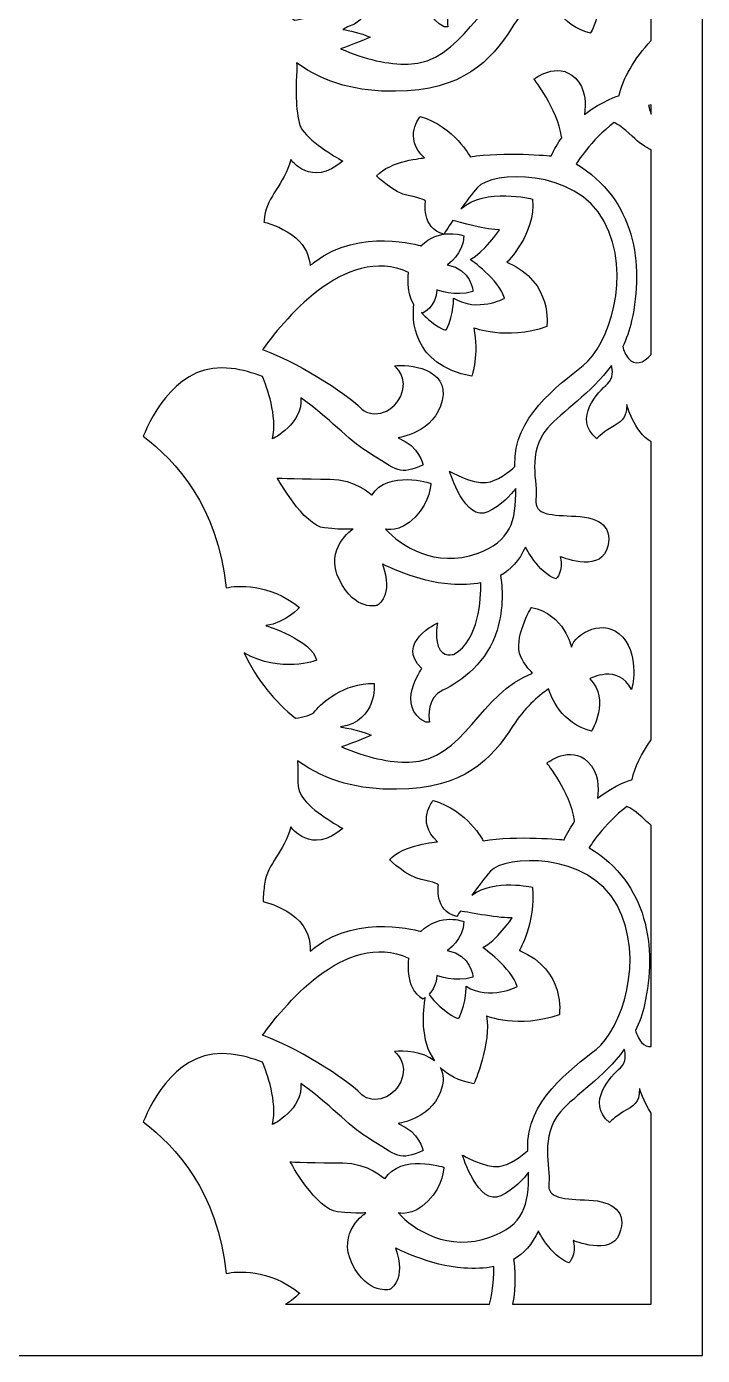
# Model space of a CAD drawing. Header units: centimetres. Extents: x 17.84 to 26.35, y -9 to -0.15.
# Drawn here: x 24.102 to 26.351, y -9 to -4.574 of the extents above; entities that cross this region are included whole.
import ezdxf

# ---------------------------------------------------------------- set-up
doc = ezdxf.new("R2010")
doc.units = ezdxf.units.CM
doc.header["$MEASUREMENT"] = 0
doc.layers.add('layer 1', color=7, linetype='Continuous')

msp = doc.modelspace()

# ---------------------------------------------------------------- linework, layer by layer
at = {"layer": 'layer 1', "color": 250}
for points, knots in [([(17.84025, -0.14861), (17.84025, -0.14861), (26.3514, -0.14861), (26.3514, -0.14861), (26.3514, -0.14861), (26.3514, -0.14861), (26.3514, -9.00021), (26.3514, -9.00021), (26.3514, -9.00021), (26.3514, -9.00021), (17.84025, -9.00021), (17.84025, -9.00021), (17.84025, -9.00021), (17.84025, -9.00021), (17.84025, -0.14861), (17.84025, -0.14861)], [0, 0, 0, 0, 0.2, 0.2, 0.2, 0.2, 0.4, 0.4, 0.4, 0.4, 0.6, 0.6, 0.6, 0.6, 1, 1, 1, 1]), ([(26.18117, -3.56972), (26.18117, -3.56972), (26.18117, -4.62112), (26.18117, -4.62112), (26.18117, -4.62112), (26.12446, -4.68036), (26.08516, -4.75057), (26.07454, -4.80423), (26.07454, -4.80423), (26.07454, -4.80423), (26.01879, -4.82082), (25.95891, -4.86715), (25.95891, -4.86715), (25.96416, -4.83248), (25.96392, -4.78085), (25.92766, -4.74548), (25.92766, -4.74548), (25.8685, -4.68776), (25.79098, -4.7496), (25.79098, -4.7496), (25.79098, -4.7496), (25.79098, -4.7496), (25.8685, -4.84649), (25.88278, -4.94132), (25.88278, -4.94132), (25.88296, -4.94249), (25.88314, -4.94361), (25.88333, -4.94471), (25.88333, -4.94471), (25.87028, -4.96274), (25.85829, -4.98284), (25.8481, -5.00523), (25.8481, -5.00523), (25.8481, -5.00523), (25.68898, -4.98977), (25.57882, -5.00832), (25.57882, -5.00832), (25.57882, -5.00832), (25.52627, -4.90759), (25.41254, -4.874), (25.41254, -4.874), (25.41254, -4.874), (25.35306, -4.94295), (25.42654, -5.0119), (25.42654, -5.0119), (25.42654, -5.0119), (25.31107, -5.02074), (25.26733, -5.07202), (25.26733, -5.07202), (25.26733, -5.07202), (25.32506, -5.1286), (25.3723, -5.13744), (25.3723, -5.13744), (25.41954, -5.14628), (25.43004, -5.15512), (25.43004, -5.15512), (25.43004, -5.15512), (25.43004, -5.15512), (25.414, -5.2468), (25.4909, -5.26564), (25.4909, -5.26564), (25.4909, -5.26564), (25.50327, -5.24643), (25.52108, -5.22026), (25.52108, -5.22026), (25.53561, -5.22434), (25.64038, -5.25338), (25.67658, -5.25102), (25.67658, -5.25102), (25.67658, -5.25102), (25.62132, -5.32971), (25.57862, -5.35002), (25.57862, -5.35002), (25.57862, -5.35002), (25.67407, -5.41602), (25.69291, -5.47948), (25.69291, -5.47948), (25.69291, -5.47948), (25.60248, -5.52802), (25.52335, -5.47853), (25.52335, -5.47853), (25.52335, -5.47853), (25.52587, -5.52897), (25.49949, -5.58355), (25.49949, -5.58355), (25.49949, -5.58355), (25.49195, -5.59243), (25.44548, -5.55436), (25.44548, -5.55436), (25.4331, -5.54421), (25.42357, -5.53483), (25.41625, -5.52653), (25.41625, -5.52653), (25.41761, -5.52743), (25.419, -5.52832), (25.42044, -5.52917), (25.42044, -5.52917), (25.42044, -5.52917), (25.46736, -5.50649), (25.46736, -5.45083), (25.46736, -5.45083), (25.46736, -5.45083), (25.52856, -5.47557), (25.58772, -5.45701), (25.58772, -5.45701), (25.58772, -5.45701), (25.58364, -5.38074), (25.50204, -5.36837), (25.50204, -5.36837), (25.50204, -5.36837), (25.55712, -5.33126), (25.55712, -5.27148), (25.55712, -5.27148), (25.55712, -5.27148), (25.54289, -5.26565), (25.52129, -5.26428), (25.52129, -5.26428), (25.52129, -5.26428), (25.50497, -5.26419), (25.50497, -5.26419), (25.50497, -5.26419), (25.47857, -5.26556), (25.44557, -5.2748), (25.41432, -5.30446), (25.41432, -5.30446), (25.41432, -5.30446), (25.21032, -5.24262), (25.0614, -5.35806), (25.0614, -5.35806), (25.05626, -5.36204), (25.05116, -5.36607), (25.04608, -5.37014), (25.04608, -5.37014), (25.04323, -5.34161), (25.03197, -5.306), (24.99816, -5.2783), (24.99816, -5.2783), (24.96015, -5.24716), (24.91981, -5.23246), (24.89196, -5.22558), (24.89196, -5.22558), (24.89261, -5.21928), (24.89336, -5.21321), (24.8942, -5.20745), (24.8942, -5.20745), (24.90451, -5.13713), (24.95863, -5.10328), (24.98183, -5.01733), (24.98183, -5.01733), (24.98183, -5.01733), (25.04884, -5.11369), (25.1545, -5.02254), (25.1545, -5.02254), (25.1545, -5.02254), (25.0643, -4.97306), (25.02564, -4.92618), (25.02564, -4.92618), (25.01951, -4.91875), (25.01514, -4.91126), (25.01203, -4.90362), (25.01203, -4.90362), (24.99667, -4.85685), (24.9983, -4.76321), (25.00139, -4.72613), (25.00139, -4.72613), (25.00154, -4.71633), (25.00148, -4.70608), (25.00065, -4.6953), (25.00065, -4.6953), (25.09807, -4.7645), (25.20525, -4.79129), (25.32963, -4.78993), (25.32963, -4.78993), (25.55505, -4.78745), (25.64589, -4.69012), (25.71695, -4.5787), (25.71695, -4.5787), (25.75413, -4.52039), (25.80002, -4.48039), (25.83534, -4.4555), (25.83534, -4.4555), (25.84315, -4.48005), (25.87868, -4.57206), (25.97863, -4.59603), (25.97863, -4.59603), (25.97863, -4.59603), (26.04331, -4.49105), (25.97274, -4.42172), (25.97274, -4.42172), (25.97274, -4.42172), (26.06683, -4.37022), (26.11192, -4.45737), (26.11192, -4.45737), (26.11192, -4.45737), (26.14132, -4.35041), (26.08251, -4.28306), (26.08251, -4.28306), (26.02371, -4.21571), (25.92374, -4.2692), (25.91198, -4.31674), (25.91198, -4.31674), (25.91198, -4.31674), (25.88846, -4.20581), (25.77869, -4.18402), (25.77869, -4.18402), (25.77869, -4.18402), (25.71597, -4.289), (25.74341, -4.34843), (25.74341, -4.34843), (25.75416, -4.37171), (25.76881, -4.38981), (25.78267, -4.40323), (25.78267, -4.40323), (25.60618, -4.46708), (25.55544, -4.69627), (25.37183, -4.69977), (25.37183, -4.69977), (25.30846, -4.70098), (25.2283, -4.68438), (25.14703, -4.64804), (25.14703, -4.64804), (25.18904, -4.63477), (25.24553, -4.60989), (25.24553, -4.60989), (25.24553, -4.60989), (25.21409, -4.59545), (25.17431, -4.58733), (25.15507, -4.58399), (25.15507, -4.58399), (25.16023, -4.58138), (25.16545, -4.57866), (25.17075, -4.57579), (25.17075, -4.57579), (25.23625, -4.55337), (25.25157, -4.49578), (25.2548, -4.46254), (25.2548, -4.46254), (25.25484, -4.46218), (25.25487, -4.46182), (25.25491, -4.46146), (25.25491, -4.46146), (25.25493, -4.46123), (25.25495, -4.46101), (25.25497, -4.46079), (25.25497, -4.46079), (25.2562, -4.44687), (25.25533, -4.43757), (25.25533, -4.43757), (25.25533, -4.43757), (25.1534, -4.43558), (25.08088, -4.50095), (25.05932, -4.52868), (25.05932, -4.52868), (25.04825, -4.54291), (25.01912, -4.54983), (24.99338, -4.55321), (24.99338, -4.55321), (24.92576, -4.4978), (24.86516, -4.42588), (24.82249, -4.33603), (24.82249, -4.33603), (24.94551, -4.40532), (25.06335, -4.36048), (25.06335, -4.36048), (25.06335, -4.36048), (25.06333, -4.36039), (25.06331, -4.36029), (25.06328, -4.3602), (25.06328, -4.3602), (25.06335, -4.36018), (25.06338, -4.36017), (25.06338, -4.36017), (25.06338, -4.36017), (25.04941, -4.29485), (24.906, -4.24824), (24.89525, -4.24483), (24.89525, -4.24483), (24.96203, -4.2354), (25.00709, -4.18441), (25.00709, -4.18441), (25.00709, -4.18441), (25.00704, -4.18437), (25.00699, -4.18433), (25.00694, -4.18429), (25.00694, -4.18429), (25.00706, -4.18417), (25.00712, -4.1841), (25.00712, -4.1841), (25.00712, -4.1841), (24.96346, -4.1493), (24.91981, -4.13092), (24.88116, -4.12184), (24.88116, -4.12184), (24.88116, -4.12184), (24.8798, -4.12184), (24.8798, -4.12184), (24.8798, -4.12184), (24.82689, -4.10964), (24.78353, -4.11481), (24.76272, -4.11887), (24.76272, -4.11887), (24.73422, -3.84836), (24.59583, -3.69546), (24.48671, -3.6144), (24.48671, -3.6144), (24.51456, -3.54515), (24.6048, -3.36407), (24.77969, -3.38817), (24.77969, -3.38817), (24.81665, -3.39326), (24.85119, -3.40288), (24.88358, -3.41561), (24.88358, -3.41561), (24.8985, -3.45092), (24.93366, -3.54588), (24.91694, -3.62289), (24.91694, -3.62289), (24.91694, -3.62289), (25.02115, -3.57121), (25.011, -3.48612), (25.011, -3.48612), (25.1017, -3.55034), (25.17193, -3.62792), (25.23178, -3.66536), (25.23178, -3.66536), (25.33469, -3.72974), (25.33959, -3.74459), (25.41799, -3.70993), (25.41799, -3.70993), (25.41799, -3.70993), (25.40603, -3.64777), (25.33476, -3.61953), (25.33476, -3.61953), (25.33476, -3.61953), (25.45728, -3.60274), (25.48178, -3.49489), (25.48178, -3.49489), (25.50627, -3.38704), (25.36805, -3.37289), (25.32256, -3.37997), (25.32256, -3.37997), (25.32256, -3.37997), (25.3733, -3.41709), (25.34356, -3.48074), (25.34356, -3.48074), (25.31382, -3.54439), (25.24092, -3.55498), (25.20768, -3.51786), (25.20768, -3.51786), (25.18298, -3.49028), (25.02937, -3.3797), (24.88417, -3.32563), (24.88417, -3.32563), (24.94366, -3.24154), (25.15671, -2.97054), (25.36974, -3.06855), (25.36974, -3.06855), (25.36974, -3.06855), (25.35484, -3.15892), (25.40872, -3.19932), (25.40872, -3.19932), (25.40447, -3.25232), (25.4117, -3.39392), (25.60299, -3.42892), (25.60299, -3.42892), (25.60299, -3.42892), (25.62747, -3.3547), (25.60911, -3.26812), (25.60911, -3.26812), (25.60911, -3.26812), (25.71519, -3.31141), (25.85187, -3.264), (25.85187, -3.264), (25.85187, -3.264), (25.87635, -3.11557), (25.71927, -3.0496), (25.71927, -3.0496), (25.71927, -3.0496), (25.81515, -2.95683), (25.80495, -2.83933), (25.80495, -2.83933), (25.80495, -2.83933), (25.69218, -2.81128), (25.61379, -2.8583), (25.61379, -2.8583), (25.63049, -2.83578), (25.64828, -2.81276), (25.66395, -2.79455), (25.66395, -2.79455), (25.71056, -2.74038), (25.99021, -2.72861), (26.08576, -2.90758), (26.08576, -2.90758), (26.1813, -3.08656), (26.1001, -3.32047), (26.01612, -3.38766), (26.01612, -3.38766), (25.93214, -3.45484), (25.78167, -3.56093), (25.78867, -3.72005), (25.78867, -3.72005), (25.78874, -3.72158), (25.7888, -3.72308), (25.78887, -3.7246), (25.78887, -3.7246), (25.7701, -3.74109), (25.72894, -3.77379), (25.69348, -3.77766), (25.69348, -3.77766), (25.6458, -3.78287), (25.57106, -3.7399), (25.57106, -3.7399), (25.57106, -3.7399), (25.57106, -3.7399), (25.6239, -3.91179), (25.69863, -3.87533), (25.69863, -3.87533), (25.74437, -3.85301), (25.77465, -3.81948), (25.79128, -3.79682), (25.79128, -3.79682), (25.79261, -3.90772), (25.77533, -3.97269), (25.6627, -4.01355), (25.6627, -4.01355), (25.52623, -4.06305), (25.40726, -3.98879), (25.35827, -3.93222), (25.35827, -3.93222), (25.35827, -3.93222), (25.40376, -3.94636), (25.45624, -3.89332), (25.45624, -3.89332), (25.50873, -3.84028), (25.50873, -3.78016), (25.50873, -3.78016), (25.50873, -3.78016), (25.50873, -3.78016), (25.36526, -3.73419), (25.31278, -3.81906), (25.31278, -3.81906), (25.31278, -3.81906), (25.25679, -3.76602), (25.17281, -3.76602), (25.17281, -3.76602), (25.08883, -3.76602), (24.99785, -3.76248), (24.99785, -3.76248), (24.99785, -3.76248), (24.99785, -3.76248), (25.08533, -3.92161), (25.15531, -3.92868), (25.15531, -3.92868), (25.2253, -3.93575), (25.24979, -3.93222), (25.24979, -3.93222), (25.24979, -3.93222), (25.24979, -3.93222), (25.15181, -3.99587), (25.2043, -4.10195), (25.2043, -4.10195), (25.25679, -4.20803), (25.33027, -4.18682), (25.33027, -4.18682), (25.33027, -4.18682), (25.33027, -4.18682), (25.38626, -4.15499), (25.34777, -4.04891), (25.34777, -4.04891), (25.34777, -4.04891), (25.46324, -4.10902), (25.57522, -4.11609), (25.57522, -4.11609), (25.61138, -4.11838), (25.64497, -4.11732), (25.67555, -4.1113), (25.67555, -4.1113), (25.67613, -4.16412), (25.66935, -4.30197), (25.58628, -4.34928), (25.58628, -4.34928), (25.58628, -4.34928), (25.54672, -4.3626), (25.53353, -4.32263), (25.53353, -4.32263), (25.52034, -4.28265), (25.53165, -4.24457), (25.53165, -4.24457), (25.53165, -4.24457), (25.53165, -4.24457), (25.38847, -4.31311), (25.47889, -4.39687), (25.47889, -4.39687), (25.47889, -4.39687), (25.38819, -4.52382), (25.49222, -4.57579), (25.49222, -4.57579), (25.49222, -4.57579), (25.50424, -4.57579), (25.50424, -4.57579), (25.50424, -4.57579), (25.50133, -4.5564), (25.49627, -4.49325), (25.5486, -4.46922), (25.5486, -4.46922), (25.61077, -4.44066), (25.69743, -4.37403), (25.72946, -4.26932), (25.72946, -4.26932), (25.75237, -4.19439), (25.74634, -4.12239), (25.74106, -4.0875), (25.74106, -4.0875), (25.77487, -4.068), (25.80277, -4.03757), (25.82366, -3.99233), (25.82366, -3.99233), (25.82366, -3.99233), (25.86565, -4.0772), (25.92514, -4.09841), (25.92514, -4.09841), (25.92514, -4.09841), (25.95313, -4.07366), (25.93914, -4.02416), (25.93914, -4.02416), (25.93914, -4.02416), (26.06511, -4.0772), (26.0931, -4.00294), (26.0931, -4.00294), (26.1211, -3.92868), (26.07211, -3.89332), (25.99163, -3.88978), (25.99163, -3.88978), (25.91114, -3.88625), (25.85166, -3.88625), (25.85866, -3.83321), (25.85866, -3.83321), (25.86565, -3.78016), (25.82716, -3.67762), (25.89715, -3.59629), (25.89715, -3.59629), (25.94575, -3.5398), (26.0416, -3.48159), (26.1097, -3.38734), (26.1097, -3.38734), (26.11339, -3.40201), (26.11816, -3.4303), (26.0969, -3.44872), (26.0969, -3.44872), (26.06712, -3.47451), (25.97991, -3.56479), (26.06074, -3.63143), (26.06074, -3.63143), (26.06074, -3.63143), (26.07563, -3.61423), (26.10754, -3.59489), (26.10754, -3.59489), (26.13944, -3.57554), (26.16071, -3.56909), (26.16071, -3.5175), (26.16071, -3.5175), (26.16071, -3.5175), (26.16707, -3.54166), (26.18117, -3.56972)], [0, 0, 0, 0, 0.0070423, 0.0070423, 0.0070423, 0.0070423, 0.0140845, 0.0140845, 0.0140845, 0.0140845, 0.0211268, 0.0211268, 0.0211268, 0.0211268, 0.028169, 0.028169, 0.028169, 0.028169, 0.0352113, 0.0352113, 0.0352113, 0.0352113, 0.0422535, 0.0422535, 0.0422535, 0.0422535, 0.0492958, 0.0492958, 0.0492958, 0.0492958, 0.056338, 0.056338, 0.056338, 0.056338, 0.0633803, 0.0633803, 0.0633803, 0.0633803, 0.0704225, 0.0704225, 0.0704225, 0.0704225, 0.0774648, 0.0774648, 0.0774648, 0.0774648, 0.084507, 0.084507, 0.084507, 0.084507, 0.0915493, 0.0915493, 0.0915493, 0.0915493, 0.0985915, 0.0985915, 0.0985915, 0.0985915, 0.1056338, 0.1056338, 0.1056338, 0.1056338, 0.1126761, 0.1126761, 0.1126761, 0.1126761, 0.1197183, 0.1197183, 0.1197183, 0.1197183, 0.1267606, 0.1267606, 0.1267606, 0.1267606, 0.1338028, 0.1338028, 0.1338028, 0.1338028, 0.1408451, 0.1408451, 0.1408451, 0.1408451, 0.1478873, 0.1478873, 0.1478873, 0.1478873, 0.1549296, 0.1549296, 0.1549296, 0.1549296, 0.1619718, 0.1619718, 0.1619718, 0.1619718, 0.1690141, 0.1690141, 0.1690141, 0.1690141, 0.1760563, 0.1760563, 0.1760563, 0.1760563, 0.1830986, 0.1830986, 0.1830986, 0.1830986, 0.1901408, 0.1901408, 0.1901408, 0.1901408, 0.1971831, 0.1971831, 0.1971831, 0.1971831, 0.2042254, 0.2042254, 0.2042254, 0.2042254, 0.2112676, 0.2112676, 0.2112676, 0.2112676, 0.2183099, 0.2183099, 0.2183099, 0.2183099, 0.2253521, 0.2253521, 0.2253521, 0.2253521, 0.2323944, 0.2323944, 0.2323944, 0.2323944, 0.2394366, 0.2394366, 0.2394366, 0.2394366, 0.2464789, 0.2464789, 0.2464789, 0.2464789, 0.2535211, 0.2535211, 0.2535211, 0.2535211, 0.2605634, 0.2605634, 0.2605634, 0.2605634, 0.2676056, 0.2676056, 0.2676056, 0.2676056, 0.2746479, 0.2746479, 0.2746479, 0.2746479, 0.2816901, 0.2816901, 0.2816901, 0.2816901, 0.2887324, 0.2887324, 0.2887324, 0.2887324, 0.2957746, 0.2957746, 0.2957746, 0.2957746, 0.3028169, 0.3028169, 0.3028169, 0.3028169, 0.3098592, 0.3098592, 0.3098592, 0.3098592, 0.3169014, 0.3169014, 0.3169014, 0.3169014, 0.3239437, 0.3239437, 0.3239437, 0.3239437, 0.3309859, 0.3309859, 0.3309859, 0.3309859, 0.3380282, 0.3380282, 0.3380282, 0.3380282, 0.3450704, 0.3450704, 0.3450704, 0.3450704, 0.3521127, 0.3521127, 0.3521127, 0.3521127, 0.3591549, 0.3591549, 0.3591549, 0.3591549, 0.3661972, 0.3661972, 0.3661972, 0.3661972, 0.3732394, 0.3732394, 0.3732394, 0.3732394, 0.3802817, 0.3802817, 0.3802817, 0.3802817, 0.3873239, 0.3873239, 0.3873239, 0.3873239, 0.3943662, 0.3943662, 0.3943662, 0.3943662, 0.4014085, 0.4014085, 0.4014085, 0.4014085, 0.4084507, 0.4084507, 0.4084507, 0.4084507, 0.415493, 0.415493, 0.415493, 0.415493, 0.4225352, 0.4225352, 0.4225352, 0.4225352, 0.4295775, 0.4295775, 0.4295775, 0.4295775, 0.4366197, 0.4366197, 0.4366197, 0.4366197, 0.443662, 0.443662, 0.443662, 0.443662, 0.4507042, 0.4507042, 0.4507042, 0.4507042, 0.4577465, 0.4577465, 0.4577465, 0.4577465, 0.4647887, 0.4647887, 0.4647887, 0.4647887, 0.471831, 0.471831, 0.471831, 0.471831, 0.4788732, 0.4788732, 0.4788732, 0.4788732, 0.4859155, 0.4859155, 0.4859155, 0.4859155, 0.4929577, 0.4929577, 0.4929577, 0.4929577, 0.5, 0.5, 0.5, 0.5, 0.5070423, 0.5070423, 0.5070423, 0.5070423, 0.5140845, 0.5140845, 0.5140845, 0.5140845, 0.5211268, 0.5211268, 0.5211268, 0.5211268, 0.528169, 0.528169, 0.528169, 0.528169, 0.5352113, 0.5352113, 0.5352113, 0.5352113, 0.5422535, 0.5422535, 0.5422535, 0.5422535, 0.5492958, 0.5492958, 0.5492958, 0.5492958, 0.556338, 0.556338, 0.556338, 0.556338, 0.5633803, 0.5633803, 0.5633803, 0.5633803, 0.5704225, 0.5704225, 0.5704225, 0.5704225, 0.5774648, 0.5774648, 0.5774648, 0.5774648, 0.584507, 0.584507, 0.584507, 0.584507, 0.5915493, 0.5915493, 0.5915493, 0.5915493, 0.5985915, 0.5985915, 0.5985915, 0.5985915, 0.6056338, 0.6056338, 0.6056338, 0.6056338, 0.6126761, 0.6126761, 0.6126761, 0.6126761, 0.6197183, 0.6197183, 0.6197183, 0.6197183, 0.6267606, 0.6267606, 0.6267606, 0.6267606, 0.6338028, 0.6338028, 0.6338028, 0.6338028, 0.6408451, 0.6408451, 0.6408451, 0.6408451, 0.6478873, 0.6478873, 0.6478873, 0.6478873, 0.6549296, 0.6549296, 0.6549296, 0.6549296, 0.6619718, 0.6619718, 0.6619718, 0.6619718, 0.6690141, 0.6690141, 0.6690141, 0.6690141, 0.6760563, 0.6760563, 0.6760563, 0.6760563, 0.6830986, 0.6830986, 0.6830986, 0.6830986, 0.6901408, 0.6901408, 0.6901408, 0.6901408, 0.6971831, 0.6971831, 0.6971831, 0.6971831, 0.7042254, 0.7042254, 0.7042254, 0.7042254, 0.7112676, 0.7112676, 0.7112676, 0.7112676, 0.7183099, 0.7183099, 0.7183099, 0.7183099, 0.7253521, 0.7253521, 0.7253521, 0.7253521, 0.7323944, 0.7323944, 0.7323944, 0.7323944, 0.7394366, 0.7394366, 0.7394366, 0.7394366, 0.7464789, 0.7464789, 0.7464789, 0.7464789, 0.7535211, 0.7535211, 0.7535211, 0.7535211, 0.7605634, 0.7605634, 0.7605634, 0.7605634, 0.7676056, 0.7676056, 0.7676056, 0.7676056, 0.7746479, 0.7746479, 0.7746479, 0.7746479, 0.7816901, 0.7816901, 0.7816901, 0.7816901, 0.7887324, 0.7887324, 0.7887324, 0.7887324, 0.7957746, 0.7957746, 0.7957746, 0.7957746, 0.8028169, 0.8028169, 0.8028169, 0.8028169, 0.8098592, 0.8098592, 0.8098592, 0.8098592, 0.8169014, 0.8169014, 0.8169014, 0.8169014, 0.8239437, 0.8239437, 0.8239437, 0.8239437, 0.8309859, 0.8309859, 0.8309859, 0.8309859, 0.8380282, 0.8380282, 0.8380282, 0.8380282, 0.8450704, 0.8450704, 0.8450704, 0.8450704, 0.8521127, 0.8521127, 0.8521127, 0.8521127, 0.8591549, 0.8591549, 0.8591549, 0.8591549, 0.8661972, 0.8661972, 0.8661972, 0.8661972, 0.8732394, 0.8732394, 0.8732394, 0.8732394, 0.8802817, 0.8802817, 0.8802817, 0.8802817, 0.8873239, 0.8873239, 0.8873239, 0.8873239, 0.8943662, 0.8943662, 0.8943662, 0.8943662, 0.9014085, 0.9014085, 0.9014085, 0.9014085, 0.9084507, 0.9084507, 0.9084507, 0.9084507, 0.915493, 0.915493, 0.915493, 0.915493, 0.9225352, 0.9225352, 0.9225352, 0.9225352, 0.9295775, 0.9295775, 0.9295775, 0.9295775, 0.9366197, 0.9366197, 0.9366197, 0.9366197, 0.943662, 0.943662, 0.943662, 0.943662, 0.9507042, 0.9507042, 0.9507042, 0.9507042, 0.9577465, 0.9577465, 0.9577465, 0.9577465, 0.9647887, 0.9647887, 0.9647887, 0.9647887, 0.971831, 0.971831, 0.971831, 0.971831, 0.9788732, 0.9788732, 0.9788732, 0.9788732, 0.9859155, 0.9859155, 0.9859155, 0.9859155, 1, 1, 1, 1]), ([(26.18117, -4.83548), (26.18117, -4.83548), (26.18117, -4.86633), (26.18117, -4.86633), (26.18117, -4.86633), (26.17693, -4.85637), (26.17409, -4.84628), (26.17218, -4.83741), (26.17218, -4.83741), (26.17516, -4.83671), (26.17816, -4.83607), (26.18117, -4.83548)], [0, 0, 0, 0, 0.25, 0.25, 0.25, 0.25, 0.5, 0.5, 0.5, 0.5, 1, 1, 1, 1]), ([(26.18117, -4.98466), (26.18117, -4.98466), (26.18117, -5.66631), (26.18117, -5.66631), (26.18117, -5.66631), (26.15565, -5.69706), (26.12553, -5.70389), (26.1059, -5.68044), (26.1059, -5.68044), (26.09502, -5.66744), (26.08919, -5.65259), (26.08608, -5.64041), (26.08608, -5.64041), (26.09873, -5.61438), (26.10901, -5.58597), (26.11589, -5.5547), (26.11589, -5.5547), (26.15788, -5.36375), (26.12729, -5.1498), (25.93128, -5.03151), (25.93128, -5.03151), (25.93128, -5.03151), (25.97991, -4.95292), (26.05746, -4.89424), (26.05746, -4.89424), (26.06829, -4.89885), (26.08688, -4.91055), (26.11738, -4.93926), (26.11738, -4.93926), (26.14084, -4.96133), (26.16108, -4.97659), (26.18117, -4.98466)], [0, 0, 0, 0, 0.1111111, 0.1111111, 0.1111111, 0.1111111, 0.2222222, 0.2222222, 0.2222222, 0.2222222, 0.3333333, 0.3333333, 0.3333333, 0.3333333, 0.4444444, 0.4444444, 0.4444444, 0.4444444, 0.5555556, 0.5555556, 0.5555556, 0.5555556, 0.6666667, 0.6666667, 0.6666667, 0.6666667, 0.7777778, 0.7777778, 0.7777778, 0.7777778, 1, 1, 1, 1]), ([(26.18117, -5.95778), (26.18117, -5.95778), (26.18117, -6.94998), (26.18117, -6.94998), (26.18117, -6.94998), (26.1478, -6.99565), (26.12516, -7.04307), (26.11748, -7.08185), (26.11748, -7.08185), (26.11748, -7.08185), (26.06173, -7.09843), (26.00185, -7.14477), (26.00185, -7.14477), (26.00709, -7.11009), (26.00685, -7.05846), (25.9706, -7.02309), (25.9706, -7.02309), (25.91144, -6.96537), (25.83392, -7.02722), (25.83392, -7.02722), (25.83392, -7.02722), (25.83392, -7.02722), (25.91144, -7.12411), (25.92572, -7.21894), (25.92572, -7.21894), (25.9259, -7.22011), (25.92608, -7.22122), (25.92627, -7.22232), (25.92627, -7.22232), (25.91322, -7.24036), (25.90123, -7.26046), (25.89104, -7.28284), (25.89104, -7.28284), (25.89104, -7.28284), (25.73192, -7.26738), (25.62176, -7.28594), (25.62176, -7.28594), (25.62176, -7.28594), (25.56921, -7.18521), (25.45548, -7.15161), (25.45548, -7.15161), (25.45548, -7.15161), (25.396, -7.22057), (25.46948, -7.28952), (25.46948, -7.28952), (25.46948, -7.28952), (25.354, -7.29836), (25.31026, -7.34963), (25.31026, -7.34963), (25.31026, -7.34963), (25.368, -7.40621), (25.41524, -7.41505), (25.41524, -7.41505), (25.46248, -7.42389), (25.47298, -7.43273), (25.47298, -7.43273), (25.47298, -7.43273), (25.47298, -7.43273), (25.45693, -7.51959), (25.53384, -7.53843), (25.53384, -7.53843), (25.53384, -7.53843), (25.53855, -7.53145), (25.54635, -7.5202), (25.54635, -7.5202), (25.57343, -7.52523), (25.68436, -7.54531), (25.71845, -7.54309), (25.71845, -7.54309), (25.71845, -7.54309), (25.66319, -7.62178), (25.62049, -7.64208), (25.62049, -7.64208), (25.62049, -7.64208), (25.71594, -7.70808), (25.73478, -7.77154), (25.73478, -7.77154), (25.73478, -7.77154), (25.64435, -7.82009), (25.56523, -7.77059), (25.56523, -7.77059), (25.56523, -7.77059), (25.56774, -7.82104), (25.54136, -7.87561), (25.54136, -7.87561), (25.54136, -7.87561), (25.53383, -7.8845), (25.48736, -7.84642), (25.48736, -7.84642), (25.46221, -7.82582), (25.44883, -7.80838), (25.44185, -7.7967), (25.44185, -7.7967), (25.45422, -7.78419), (25.46736, -7.76398), (25.46736, -7.73453), (25.46736, -7.73453), (25.46736, -7.73453), (25.52856, -7.75927), (25.58772, -7.74071), (25.58772, -7.74071), (25.58772, -7.74071), (25.58364, -7.66444), (25.50204, -7.65207), (25.50204, -7.65207), (25.50204, -7.65207), (25.55712, -7.61496), (25.55712, -7.55518), (25.55712, -7.55518), (25.55712, -7.55518), (25.48164, -7.52426), (25.41432, -7.58816), (25.41432, -7.58816), (25.41432, -7.58816), (25.21032, -7.52632), (25.0614, -7.64176), (25.0614, -7.64176), (25.05629, -7.64572), (25.05121, -7.64973), (25.04617, -7.65377), (25.04617, -7.65377), (25.04681, -7.62372), (25.03988, -7.57653), (24.99747, -7.54178), (24.99747, -7.54178), (24.95845, -7.50981), (24.91697, -7.49517), (24.88907, -7.48852), (24.88907, -7.48852), (24.89004, -7.46784), (24.89165, -7.44754), (24.8942, -7.43011), (24.8942, -7.43011), (24.90451, -7.3598), (24.95863, -7.32594), (24.98183, -7.23999), (24.98183, -7.23999), (24.98183, -7.23999), (25.04884, -7.33636), (25.1545, -7.2452), (25.1545, -7.2452), (25.1545, -7.2452), (25.0643, -7.19572), (25.02564, -7.14884), (25.02564, -7.14884), (24.99462, -7.11122), (25.00839, -7.07191), (25.00439, -7.02017), (25.00439, -7.02017), (25.10182, -7.08937), (25.209, -7.11616), (25.33338, -7.1148), (25.33338, -7.1148), (25.5588, -7.11232), (25.64964, -7.01499), (25.72069, -6.90357), (25.72069, -6.90357), (25.75788, -6.84526), (25.80377, -6.80526), (25.83909, -6.78037), (25.83909, -6.78037), (25.84689, -6.80492), (25.88242, -6.89693), (25.98237, -6.9209), (25.98237, -6.9209), (25.98237, -6.9209), (26.04706, -6.81592), (25.97649, -6.74659), (25.97649, -6.74659), (25.97649, -6.74659), (26.07058, -6.69509), (26.11566, -6.78224), (26.11566, -6.78224), (26.11566, -6.78224), (26.14507, -6.67528), (26.08626, -6.60793), (26.08626, -6.60793), (26.02746, -6.54059), (25.92749, -6.59407), (25.91573, -6.64161), (25.91573, -6.64161), (25.91573, -6.64161), (25.89221, -6.53068), (25.78244, -6.50889), (25.78244, -6.50889), (25.78244, -6.50889), (25.71971, -6.61388), (25.74716, -6.6733), (25.74716, -6.6733), (25.75791, -6.69658), (25.77256, -6.71468), (25.78642, -6.72811), (25.78642, -6.72811), (25.60992, -6.79195), (25.55919, -7.02114), (25.37558, -7.02464), (25.37558, -7.02464), (25.31221, -7.02585), (25.23205, -7.00926), (25.15078, -6.97291), (25.15078, -6.97291), (25.19279, -6.95964), (25.24928, -6.93477), (25.24928, -6.93477), (25.24928, -6.93477), (25.20616, -6.91496), (25.14735, -6.90703), (25.14735, -6.90703), (25.14735, -6.90703), (25.27084, -6.88723), (25.25908, -6.76244), (25.25908, -6.76244), (25.25908, -6.76244), (25.15715, -6.76046), (25.08463, -6.82582), (25.06307, -6.85355), (25.06307, -6.85355), (25.052, -6.86778), (25.02287, -6.8747), (24.99713, -6.87808), (24.99713, -6.87808), (24.92939, -6.82258), (24.8687, -6.75052), (24.82602, -6.66046), (24.82602, -6.66046), (24.94913, -6.72995), (25.06713, -6.68504), (25.06713, -6.68504), (25.06713, -6.68504), (25.05261, -6.61718), (24.89834, -6.56949), (24.89834, -6.56949), (24.89834, -6.56949), (24.96549, -6.56032), (25.01087, -6.50897), (25.01087, -6.50897), (25.01087, -6.50897), (24.90675, -6.42598), (24.80264, -6.43638), (24.76649, -6.44344), (24.76649, -6.44344), (24.738, -6.17292), (24.59961, -6.02002), (24.49048, -5.93897), (24.49048, -5.93897), (24.51833, -5.86971), (24.60858, -5.68863), (24.78347, -5.71273), (24.78347, -5.71273), (24.82043, -5.71782), (24.85497, -5.72744), (24.88736, -5.74017), (24.88736, -5.74017), (24.90228, -5.77548), (24.93744, -5.87044), (24.92071, -5.94745), (24.92071, -5.94745), (24.92071, -5.94745), (25.02493, -5.89577), (25.01478, -5.81068), (25.01478, -5.81068), (25.10548, -5.8749), (25.17571, -5.95248), (25.23556, -5.98992), (25.23556, -5.98992), (25.33847, -6.0543), (25.34337, -6.06916), (25.42177, -6.03449), (25.42177, -6.03449), (25.42177, -6.03449), (25.40981, -5.97233), (25.33854, -5.94409), (25.33854, -5.94409), (25.33854, -5.94409), (25.46106, -5.9273), (25.48556, -5.81945), (25.48556, -5.81945), (25.51005, -5.7116), (25.37183, -5.69745), (25.32634, -5.70453), (25.32634, -5.70453), (25.32634, -5.70453), (25.37708, -5.74166), (25.34734, -5.80531), (25.34734, -5.80531), (25.31759, -5.86896), (25.2447, -5.87955), (25.21146, -5.84242), (25.21146, -5.84242), (25.18676, -5.81484), (25.03315, -5.70427), (24.88795, -5.65019), (24.88795, -5.65019), (24.94744, -5.5661), (25.16049, -5.2951), (25.37352, -5.39311), (25.37352, -5.39311), (25.37352, -5.39311), (25.36315, -5.45596), (25.39096, -5.50027), (25.39096, -5.50027), (25.38563, -5.54397), (25.38106, -5.70156), (25.58433, -5.73875), (25.58433, -5.73875), (25.58433, -5.73875), (25.60881, -5.66453), (25.59045, -5.57795), (25.59045, -5.57795), (25.59045, -5.57795), (25.69653, -5.62124), (25.83321, -5.57383), (25.83321, -5.57383), (25.83321, -5.57383), (25.85769, -5.4254), (25.70061, -5.35943), (25.70061, -5.35943), (25.70061, -5.35943), (25.79649, -5.26667), (25.78629, -5.14916), (25.78629, -5.14916), (25.78629, -5.14916), (25.628, -5.10833), (25.54782, -5.1818), (25.54782, -5.1818), (25.56587, -5.15645), (25.58558, -5.13007), (25.60276, -5.1101), (25.60276, -5.1101), (25.64937, -5.05594), (25.92901, -5.04416), (26.02456, -5.22314), (26.02456, -5.22314), (26.12011, -5.40211), (26.03891, -5.63603), (25.95492, -5.70321), (25.95492, -5.70321), (25.87094, -5.7704), (25.72048, -5.87648), (25.72747, -6.0356), (25.72747, -6.0356), (25.72754, -6.03713), (25.72761, -6.03864), (25.72767, -6.04015), (25.72767, -6.04015), (25.7089, -6.05665), (25.66775, -6.08934), (25.63228, -6.09322), (25.63228, -6.09322), (25.58461, -6.09843), (25.50987, -6.05545), (25.50987, -6.05545), (25.50987, -6.05545), (25.50987, -6.05545), (25.5627, -6.22734), (25.63744, -6.19088), (25.63744, -6.19088), (25.68318, -6.16857), (25.71346, -6.13503), (25.73008, -6.11237), (25.73008, -6.11237), (25.73141, -6.22328), (25.71414, -6.28824), (25.6015, -6.3291), (25.6015, -6.3291), (25.46503, -6.37861), (25.34606, -6.30435), (25.29707, -6.24777), (25.29707, -6.24777), (25.29707, -6.24777), (25.34256, -6.26192), (25.39505, -6.20887), (25.39505, -6.20887), (25.44754, -6.15583), (25.44754, -6.09572), (25.44754, -6.09572), (25.44754, -6.09572), (25.44754, -6.09572), (25.30407, -6.04975), (25.25158, -6.13462), (25.25158, -6.13462), (25.25158, -6.13462), (25.19559, -6.08157), (25.11161, -6.08157), (25.11161, -6.08157), (25.02763, -6.08157), (24.93665, -6.07804), (24.93665, -6.07804), (24.93665, -6.07804), (24.93665, -6.07804), (25.02413, -6.23716), (25.09412, -6.24424), (25.09412, -6.24424), (25.1641, -6.25131), (25.18859, -6.24777), (25.18859, -6.24777), (25.18859, -6.24777), (25.18859, -6.24777), (25.09062, -6.31142), (25.1431, -6.4175), (25.1431, -6.4175), (25.19559, -6.52359), (25.26908, -6.50237), (25.26908, -6.50237), (25.26908, -6.50237), (25.26908, -6.50237), (25.32506, -6.47054), (25.28657, -6.36446), (25.28657, -6.36446), (25.28657, -6.36446), (25.40205, -6.42458), (25.51402, -6.43165), (25.51402, -6.43165), (25.55018, -6.43393), (25.58377, -6.43288), (25.61435, -6.42686), (25.61435, -6.42686), (25.61493, -6.47967), (25.60815, -6.61752), (25.52508, -6.66483), (25.52508, -6.66483), (25.52508, -6.66483), (25.48552, -6.67816), (25.47233, -6.63818), (25.47233, -6.63818), (25.45915, -6.5982), (25.47045, -6.56012), (25.47045, -6.56012), (25.47045, -6.56012), (25.47045, -6.56012), (25.32727, -6.62866), (25.4177, -6.71243), (25.4177, -6.71243), (25.4177, -6.71243), (25.327, -6.83937), (25.43103, -6.89134), (25.43103, -6.89134), (25.43103, -6.89134), (25.44305, -6.89134), (25.44305, -6.89134), (25.44305, -6.89134), (25.44013, -6.87196), (25.43507, -6.80881), (25.4874, -6.78477), (25.4874, -6.78477), (25.54957, -6.75621), (25.63623, -6.68958), (25.66826, -6.58487), (25.66826, -6.58487), (25.69118, -6.50995), (25.68514, -6.43795), (25.67987, -6.40305), (25.67987, -6.40305), (25.71367, -6.38356), (25.74157, -6.35312), (25.76247, -6.30788), (25.76247, -6.30788), (25.76247, -6.30788), (25.80446, -6.39275), (25.86394, -6.41397), (25.86394, -6.41397), (25.86394, -6.41397), (25.89194, -6.38922), (25.87794, -6.33971), (25.87794, -6.33971), (25.87794, -6.33971), (26.00391, -6.39275), (26.03191, -6.31849), (26.03191, -6.31849), (26.0599, -6.24424), (26.01091, -6.20887), (25.93043, -6.20534), (25.93043, -6.20534), (25.84995, -6.2018), (25.79046, -6.2018), (25.79746, -6.14876), (25.79746, -6.14876), (25.80446, -6.09572), (25.76597, -5.99317), (25.83595, -5.91184), (25.83595, -5.91184), (25.88456, -5.85536), (25.98041, -5.79715), (26.04851, -5.7029), (26.04851, -5.7029), (26.05219, -5.71756), (26.05697, -5.74585), (26.0357, -5.76427), (26.0357, -5.76427), (26.00592, -5.79007), (25.91871, -5.88035), (25.99954, -5.94698), (25.99954, -5.94698), (25.99954, -5.94698), (26.01443, -5.92979), (26.04634, -5.91044), (26.04634, -5.91044), (26.07825, -5.89109), (26.09952, -5.88465), (26.09952, -5.83306), (26.09952, -5.83306), (26.09952, -5.83306), (26.12333, -5.92361), (26.18117, -5.95778)], [0, 0, 0, 0, 0.007874, 0.007874, 0.007874, 0.007874, 0.015748, 0.015748, 0.015748, 0.015748, 0.023622, 0.023622, 0.023622, 0.023622, 0.0314961, 0.0314961, 0.0314961, 0.0314961, 0.0393701, 0.0393701, 0.0393701, 0.0393701, 0.0472441, 0.0472441, 0.0472441, 0.0472441, 0.0551181, 0.0551181, 0.0551181, 0.0551181, 0.0629921, 0.0629921, 0.0629921, 0.0629921, 0.0708661, 0.0708661, 0.0708661, 0.0708661, 0.0787402, 0.0787402, 0.0787402, 0.0787402, 0.0866142, 0.0866142, 0.0866142, 0.0866142, 0.0944882, 0.0944882, 0.0944882, 0.0944882, 0.1023622, 0.1023622, 0.1023622, 0.1023622, 0.1102362, 0.1102362, 0.1102362, 0.1102362, 0.1181102, 0.1181102, 0.1181102, 0.1181102, 0.1259843, 0.1259843, 0.1259843, 0.1259843, 0.1338583, 0.1338583, 0.1338583, 0.1338583, 0.1417323, 0.1417323, 0.1417323, 0.1417323, 0.1496063, 0.1496063, 0.1496063, 0.1496063, 0.1574803, 0.1574803, 0.1574803, 0.1574803, 0.1653543, 0.1653543, 0.1653543, 0.1653543, 0.1732283, 0.1732283, 0.1732283, 0.1732283, 0.1811024, 0.1811024, 0.1811024, 0.1811024, 0.1889764, 0.1889764, 0.1889764, 0.1889764, 0.1968504, 0.1968504, 0.1968504, 0.1968504, 0.2047244, 0.2047244, 0.2047244, 0.2047244, 0.2125984, 0.2125984, 0.2125984, 0.2125984, 0.2204724, 0.2204724, 0.2204724, 0.2204724, 0.2283465, 0.2283465, 0.2283465, 0.2283465, 0.2362205, 0.2362205, 0.2362205, 0.2362205, 0.2440945, 0.2440945, 0.2440945, 0.2440945, 0.2519685, 0.2519685, 0.2519685, 0.2519685, 0.2598425, 0.2598425, 0.2598425, 0.2598425, 0.2677165, 0.2677165, 0.2677165, 0.2677165, 0.2755906, 0.2755906, 0.2755906, 0.2755906, 0.2834646, 0.2834646, 0.2834646, 0.2834646, 0.2913386, 0.2913386, 0.2913386, 0.2913386, 0.2992126, 0.2992126, 0.2992126, 0.2992126, 0.3070866, 0.3070866, 0.3070866, 0.3070866, 0.3149606, 0.3149606, 0.3149606, 0.3149606, 0.3228346, 0.3228346, 0.3228346, 0.3228346, 0.3307087, 0.3307087, 0.3307087, 0.3307087, 0.3385827, 0.3385827, 0.3385827, 0.3385827, 0.3464567, 0.3464567, 0.3464567, 0.3464567, 0.3543307, 0.3543307, 0.3543307, 0.3543307, 0.3622047, 0.3622047, 0.3622047, 0.3622047, 0.3700787, 0.3700787, 0.3700787, 0.3700787, 0.3779528, 0.3779528, 0.3779528, 0.3779528, 0.3858268, 0.3858268, 0.3858268, 0.3858268, 0.3937008, 0.3937008, 0.3937008, 0.3937008, 0.4015748, 0.4015748, 0.4015748, 0.4015748, 0.4094488, 0.4094488, 0.4094488, 0.4094488, 0.4173228, 0.4173228, 0.4173228, 0.4173228, 0.4251969, 0.4251969, 0.4251969, 0.4251969, 0.4330709, 0.4330709, 0.4330709, 0.4330709, 0.4409449, 0.4409449, 0.4409449, 0.4409449, 0.4488189, 0.4488189, 0.4488189, 0.4488189, 0.4566929, 0.4566929, 0.4566929, 0.4566929, 0.4645669, 0.4645669, 0.4645669, 0.4645669, 0.4724409, 0.4724409, 0.4724409, 0.4724409, 0.480315, 0.480315, 0.480315, 0.480315, 0.488189, 0.488189, 0.488189, 0.488189, 0.496063, 0.496063, 0.496063, 0.496063, 0.503937, 0.503937, 0.503937, 0.503937, 0.511811, 0.511811, 0.511811, 0.511811, 0.519685, 0.519685, 0.519685, 0.519685, 0.5275591, 0.5275591, 0.5275591, 0.5275591, 0.5354331, 0.5354331, 0.5354331, 0.5354331, 0.5433071, 0.5433071, 0.5433071, 0.5433071, 0.5511811, 0.5511811, 0.5511811, 0.5511811, 0.5590551, 0.5590551, 0.5590551, 0.5590551, 0.5669291, 0.5669291, 0.5669291, 0.5669291, 0.5748031, 0.5748031, 0.5748031, 0.5748031, 0.5826772, 0.5826772, 0.5826772, 0.5826772, 0.5905512, 0.5905512, 0.5905512, 0.5905512, 0.5984252, 0.5984252, 0.5984252, 0.5984252, 0.6062992, 0.6062992, 0.6062992, 0.6062992, 0.6141732, 0.6141732, 0.6141732, 0.6141732, 0.6220472, 0.6220472, 0.6220472, 0.6220472, 0.6299213, 0.6299213, 0.6299213, 0.6299213, 0.6377953, 0.6377953, 0.6377953, 0.6377953, 0.6456693, 0.6456693, 0.6456693, 0.6456693, 0.6535433, 0.6535433, 0.6535433, 0.6535433, 0.6614173, 0.6614173, 0.6614173, 0.6614173, 0.6692913, 0.6692913, 0.6692913, 0.6692913, 0.6771654, 0.6771654, 0.6771654, 0.6771654, 0.6850394, 0.6850394, 0.6850394, 0.6850394, 0.6929134, 0.6929134, 0.6929134, 0.6929134, 0.7007874, 0.7007874, 0.7007874, 0.7007874, 0.7086614, 0.7086614, 0.7086614, 0.7086614, 0.7165354, 0.7165354, 0.7165354, 0.7165354, 0.7244094, 0.7244094, 0.7244094, 0.7244094, 0.7322835, 0.7322835, 0.7322835, 0.7322835, 0.7401575, 0.7401575, 0.7401575, 0.7401575, 0.7480315, 0.7480315, 0.7480315, 0.7480315, 0.7559055, 0.7559055, 0.7559055, 0.7559055, 0.7637795, 0.7637795, 0.7637795, 0.7637795, 0.7716535, 0.7716535, 0.7716535, 0.7716535, 0.7795276, 0.7795276, 0.7795276, 0.7795276, 0.7874016, 0.7874016, 0.7874016, 0.7874016, 0.7952756, 0.7952756, 0.7952756, 0.7952756, 0.8031496, 0.8031496, 0.8031496, 0.8031496, 0.8110236, 0.8110236, 0.8110236, 0.8110236, 0.8188976, 0.8188976, 0.8188976, 0.8188976, 0.8267717, 0.8267717, 0.8267717, 0.8267717, 0.8346457, 0.8346457, 0.8346457, 0.8346457, 0.8425197, 0.8425197, 0.8425197, 0.8425197, 0.8503937, 0.8503937, 0.8503937, 0.8503937, 0.8582677, 0.8582677, 0.8582677, 0.8582677, 0.8661417, 0.8661417, 0.8661417, 0.8661417, 0.8740157, 0.8740157, 0.8740157, 0.8740157, 0.8818898, 0.8818898, 0.8818898, 0.8818898, 0.8897638, 0.8897638, 0.8897638, 0.8897638, 0.8976378, 0.8976378, 0.8976378, 0.8976378, 0.9055118, 0.9055118, 0.9055118, 0.9055118, 0.9133858, 0.9133858, 0.9133858, 0.9133858, 0.9212598, 0.9212598, 0.9212598, 0.9212598, 0.9291339, 0.9291339, 0.9291339, 0.9291339, 0.9370079, 0.9370079, 0.9370079, 0.9370079, 0.9448819, 0.9448819, 0.9448819, 0.9448819, 0.9527559, 0.9527559, 0.9527559, 0.9527559, 0.9606299, 0.9606299, 0.9606299, 0.9606299, 0.9685039, 0.9685039, 0.9685039, 0.9685039, 0.976378, 0.976378, 0.976378, 0.976378, 0.984252, 0.984252, 0.984252, 0.984252, 1, 1, 1, 1]), ([(26.18117, -7.23532), (26.18117, -7.23532), (26.18117, -7.9718), (26.18117, -7.9718), (26.18117, -7.9718), (26.16915, -7.97323), (26.15788, -7.96886), (26.14884, -7.95806), (26.14884, -7.95806), (26.13795, -7.94506), (26.13213, -7.9302), (26.12901, -7.91803), (26.12901, -7.91803), (26.14167, -7.892), (26.15195, -7.86359), (26.15883, -7.83231), (26.15883, -7.83231), (26.20082, -7.64136), (26.17023, -7.42742), (25.97422, -7.30912), (25.97422, -7.30912), (25.97422, -7.30912), (26.02284, -7.23054), (26.1004, -7.17186), (26.1004, -7.17186), (26.11123, -7.17647), (26.12981, -7.18817), (26.16032, -7.21688), (26.16032, -7.21688), (26.16755, -7.22367), (26.17447, -7.22982), (26.18117, -7.23532)], [0, 0, 0, 0, 0.1111111, 0.1111111, 0.1111111, 0.1111111, 0.2222222, 0.2222222, 0.2222222, 0.2222222, 0.3333333, 0.3333333, 0.3333333, 0.3333333, 0.4444444, 0.4444444, 0.4444444, 0.4444444, 0.5555556, 0.5555556, 0.5555556, 0.5555556, 0.6666667, 0.6666667, 0.6666667, 0.6666667, 0.7777778, 0.7777778, 0.7777778, 0.7777778, 1, 1, 1, 1]), ([(25.64284, -8.82998), (25.64284, -8.82998), (24.9635, -8.82998), (24.9635, -8.82998), (24.9635, -8.82998), (24.99316, -8.81271), (25.01087, -8.79267), (25.01087, -8.79267), (25.01087, -8.79267), (24.90675, -8.70968), (24.80264, -8.72008), (24.76649, -8.72714), (24.76649, -8.72714), (24.738, -8.45662), (24.59961, -8.30372), (24.49048, -8.22267), (24.49048, -8.22267), (24.51833, -8.15341), (24.60858, -7.97233), (24.78347, -7.99643), (24.78347, -7.99643), (24.82043, -8.00152), (24.85497, -8.01114), (24.88736, -8.02387), (24.88736, -8.02387), (24.90228, -8.05918), (24.93744, -8.15414), (24.92071, -8.23115), (24.92071, -8.23115), (24.92071, -8.23115), (25.02493, -8.17947), (25.01478, -8.09438), (25.01478, -8.09438), (25.10548, -8.1586), (25.17571, -8.23618), (25.23556, -8.27362), (25.23556, -8.27362), (25.33847, -8.338), (25.34337, -8.35286), (25.42177, -8.31819), (25.42177, -8.31819), (25.42177, -8.31819), (25.40981, -8.25603), (25.33854, -8.22779), (25.33854, -8.22779), (25.33854, -8.22779), (25.46106, -8.211), (25.48556, -8.10315), (25.48556, -8.10315), (25.49136, -8.07761), (25.48802, -8.05733), (25.47896, -8.04133), (25.47896, -8.04133), (25.50448, -8.06659), (25.5406, -8.08631), (25.59124, -8.09558), (25.59124, -8.09558), (25.59124, -8.09558), (25.65068, -7.9566), (25.63232, -7.87002), (25.63232, -7.87002), (25.63232, -7.87002), (25.7384, -7.91331), (25.87508, -7.86589), (25.87508, -7.86589), (25.87508, -7.86589), (25.89956, -7.71747), (25.74248, -7.6515), (25.74248, -7.6515), (25.74248, -7.6515), (25.79597, -7.55873), (25.78577, -7.44122), (25.78577, -7.44122), (25.78577, -7.44122), (25.66228, -7.41052), (25.58392, -7.46728), (25.58392, -7.46728), (25.60371, -7.44009), (25.62632, -7.41024), (25.6457, -7.38772), (25.6457, -7.38772), (25.6923, -7.33355), (25.97195, -7.32178), (26.0675, -7.50075), (26.0675, -7.50075), (26.16304, -7.67973), (26.08184, -7.91364), (25.99786, -7.98083), (25.99786, -7.98083), (25.91388, -8.04801), (25.76341, -8.1541), (25.77041, -8.31322), (25.77041, -8.31322), (25.77048, -8.31475), (25.77054, -8.31625), (25.77061, -8.31777), (25.77061, -8.31777), (25.75184, -8.33426), (25.71069, -8.36696), (25.67522, -8.37083), (25.67522, -8.37083), (25.62754, -8.37604), (25.5528, -8.33307), (25.5528, -8.33307), (25.5528, -8.33307), (25.5528, -8.33307), (25.60564, -8.50496), (25.68038, -8.4685), (25.68038, -8.4685), (25.72611, -8.44618), (25.75639, -8.41265), (25.77302, -8.38999), (25.77302, -8.38999), (25.77435, -8.50089), (25.75708, -8.56586), (25.64444, -8.60672), (25.64444, -8.60672), (25.50797, -8.65622), (25.389, -8.58196), (25.34001, -8.52539), (25.34001, -8.52539), (25.34001, -8.52539), (25.3855, -8.53953), (25.43799, -8.48649), (25.43799, -8.48649), (25.49047, -8.43345), (25.49047, -8.37333), (25.49047, -8.37333), (25.49047, -8.37333), (25.49047, -8.37333), (25.34701, -8.32737), (25.29452, -8.41223), (25.29452, -8.41223), (25.29452, -8.41223), (25.23853, -8.35919), (25.15455, -8.35919), (25.15455, -8.35919), (25.07057, -8.35919), (24.97959, -8.35565), (24.97959, -8.35565), (24.97959, -8.35565), (24.97959, -8.35565), (25.06707, -8.51478), (25.13705, -8.52185), (25.13705, -8.52185), (25.20704, -8.52892), (25.23153, -8.52539), (25.23153, -8.52539), (25.23153, -8.52539), (25.23153, -8.52539), (25.13355, -8.58904), (25.18604, -8.69512), (25.18604, -8.69512), (25.23853, -8.8012), (25.31201, -8.77999), (25.31201, -8.77999), (25.31201, -8.77999), (25.31201, -8.77999), (25.368, -8.74816), (25.32951, -8.64208), (25.32951, -8.64208), (25.32951, -8.64208), (25.44498, -8.70219), (25.55696, -8.70926), (25.55696, -8.70926), (25.59312, -8.71155), (25.62671, -8.71049), (25.65729, -8.70447), (25.65729, -8.70447), (25.65759, -8.73172), (25.65592, -8.78159), (25.64284, -8.82998)], [0, 0, 0, 0, 0.0227273, 0.0227273, 0.0227273, 0.0227273, 0.0454545, 0.0454545, 0.0454545, 0.0454545, 0.0681818, 0.0681818, 0.0681818, 0.0681818, 0.0909091, 0.0909091, 0.0909091, 0.0909091, 0.1136364, 0.1136364, 0.1136364, 0.1136364, 0.1363636, 0.1363636, 0.1363636, 0.1363636, 0.1590909, 0.1590909, 0.1590909, 0.1590909, 0.1818182, 0.1818182, 0.1818182, 0.1818182, 0.2045455, 0.2045455, 0.2045455, 0.2045455, 0.2272727, 0.2272727, 0.2272727, 0.2272727, 0.25, 0.25, 0.25, 0.25, 0.2727273, 0.2727273, 0.2727273, 0.2727273, 0.2954545, 0.2954545, 0.2954545, 0.2954545, 0.3181818, 0.3181818, 0.3181818, 0.3181818, 0.3409091, 0.3409091, 0.3409091, 0.3409091, 0.3636364, 0.3636364, 0.3636364, 0.3636364, 0.3863636, 0.3863636, 0.3863636, 0.3863636, 0.4090909, 0.4090909, 0.4090909, 0.4090909, 0.4318182, 0.4318182, 0.4318182, 0.4318182, 0.4545455, 0.4545455, 0.4545455, 0.4545455, 0.4772727, 0.4772727, 0.4772727, 0.4772727, 0.5, 0.5, 0.5, 0.5, 0.5227273, 0.5227273, 0.5227273, 0.5227273, 0.5454545, 0.5454545, 0.5454545, 0.5454545, 0.5681818, 0.5681818, 0.5681818, 0.5681818, 0.5909091, 0.5909091, 0.5909091, 0.5909091, 0.6136364, 0.6136364, 0.6136364, 0.6136364, 0.6363636, 0.6363636, 0.6363636, 0.6363636, 0.6590909, 0.6590909, 0.6590909, 0.6590909, 0.6818182, 0.6818182, 0.6818182, 0.6818182, 0.7045455, 0.7045455, 0.7045455, 0.7045455, 0.7272727, 0.7272727, 0.7272727, 0.7272727, 0.75, 0.75, 0.75, 0.75, 0.7727273, 0.7727273, 0.7727273, 0.7727273, 0.7954545, 0.7954545, 0.7954545, 0.7954545, 0.8181818, 0.8181818, 0.8181818, 0.8181818, 0.8409091, 0.8409091, 0.8409091, 0.8409091, 0.8636364, 0.8636364, 0.8636364, 0.8636364, 0.8863636, 0.8863636, 0.8863636, 0.8863636, 0.9090909, 0.9090909, 0.9090909, 0.9090909, 0.9318182, 0.9318182, 0.9318182, 0.9318182, 0.9545455, 0.9545455, 0.9545455, 0.9545455, 1, 1, 1, 1]), ([(25.42848, -7.80796), (25.42369, -7.81129), (25.42044, -7.81287), (25.42044, -7.81287), (25.42044, -7.81287), (25.3572, -7.77576), (25.37352, -7.67681), (25.37352, -7.67681), (25.37352, -7.67681), (25.16049, -7.5788), (24.94744, -7.8498), (24.88795, -7.93389), (24.88795, -7.93389), (25.03315, -7.98797), (25.18676, -8.09854), (25.21146, -8.12612), (25.21146, -8.12612), (25.2447, -8.16325), (25.31759, -8.15266), (25.34734, -8.08901), (25.34734, -8.08901), (25.37708, -8.02536), (25.32634, -7.98823), (25.32634, -7.98823), (25.32634, -7.98823), (25.35536, -7.98371), (25.42211, -7.98784), (25.46028, -8.01942), (25.46028, -8.01942), (25.41041, -7.94979), (25.41988, -7.85403), (25.42848, -7.80796)], [0, 0, 0, 0, 0.1111111, 0.1111111, 0.1111111, 0.1111111, 0.2222222, 0.2222222, 0.2222222, 0.2222222, 0.3333333, 0.3333333, 0.3333333, 0.3333333, 0.4444444, 0.4444444, 0.4444444, 0.4444444, 0.5555556, 0.5555556, 0.5555556, 0.5555556, 0.6666667, 0.6666667, 0.6666667, 0.6666667, 0.7777778, 0.7777778, 0.7777778, 0.7777778, 1, 1, 1, 1]), ([(26.18117, -8.1937), (26.18117, -8.1937), (26.18117, -8.82998), (26.18117, -8.82998), (26.18117, -8.82998), (26.18117, -8.82998), (25.71947, -8.82998), (25.71947, -8.82998), (25.71947, -8.82998), (25.73236, -8.76734), (25.72731, -8.71047), (25.7228, -8.68067), (25.7228, -8.68067), (25.75661, -8.66117), (25.78451, -8.63074), (25.8054, -8.5855), (25.8054, -8.5855), (25.8054, -8.5855), (25.8474, -8.67037), (25.90688, -8.69158), (25.90688, -8.69158), (25.90688, -8.69158), (25.93488, -8.66683), (25.92088, -8.61733), (25.92088, -8.61733), (25.92088, -8.61733), (26.04685, -8.67037), (26.07485, -8.59611), (26.07485, -8.59611), (26.10284, -8.52185), (26.05385, -8.48649), (25.97337, -8.48295), (25.97337, -8.48295), (25.89289, -8.47942), (25.8334, -8.47942), (25.8404, -8.42638), (25.8404, -8.42638), (25.8474, -8.37333), (25.8089, -8.27079), (25.87889, -8.18946), (25.87889, -8.18946), (25.92749, -8.13297), (26.02334, -8.07476), (26.09144, -7.98051), (26.09144, -7.98051), (26.09513, -7.99518), (26.09991, -8.02347), (26.07864, -8.04189), (26.07864, -8.04189), (26.04886, -8.06768), (25.96165, -8.15796), (26.04248, -8.2246), (26.04248, -8.2246), (26.04248, -8.2246), (26.05737, -8.2074), (26.08928, -8.18806), (26.08928, -8.18806), (26.12118, -8.16871), (26.14246, -8.16226), (26.14246, -8.11067), (26.14246, -8.11067), (26.14246, -8.11067), (26.15418, -8.15528), (26.18117, -8.1937)], [0, 0, 0, 0, 0.0588235, 0.0588235, 0.0588235, 0.0588235, 0.1176471, 0.1176471, 0.1176471, 0.1176471, 0.1764706, 0.1764706, 0.1764706, 0.1764706, 0.2352941, 0.2352941, 0.2352941, 0.2352941, 0.2941176, 0.2941176, 0.2941176, 0.2941176, 0.3529412, 0.3529412, 0.3529412, 0.3529412, 0.4117647, 0.4117647, 0.4117647, 0.4117647, 0.4705882, 0.4705882, 0.4705882, 0.4705882, 0.5294118, 0.5294118, 0.5294118, 0.5294118, 0.5882353, 0.5882353, 0.5882353, 0.5882353, 0.6470588, 0.6470588, 0.6470588, 0.6470588, 0.7058824, 0.7058824, 0.7058824, 0.7058824, 0.7647059, 0.7647059, 0.7647059, 0.7647059, 0.8235294, 0.8235294, 0.8235294, 0.8235294, 0.8823529, 0.8823529, 0.8823529, 0.8823529, 1, 1, 1, 1])]:
    msp.add_open_spline(points, degree=3, knots=knots, dxfattribs=at)

doc.saveas('drawing.dxf')
